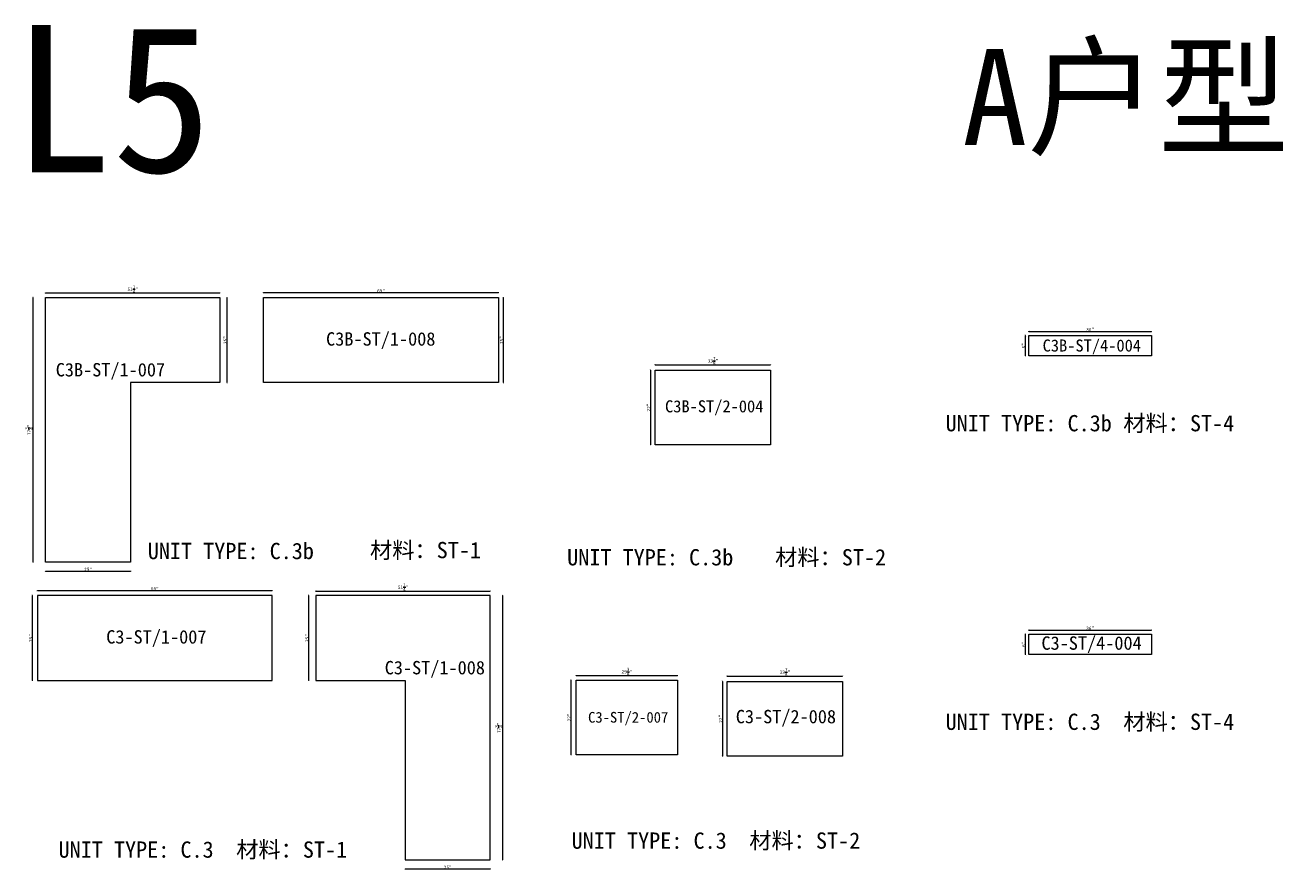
# Model space of a CAD drawing. Header units: millimetres. Extents: x -46962 to 137822, y -48342 to 2116.
# Drawn here: x 102331 to 111720, y -4346 to 1961 of the extents above; entities that cross this region are included whole.
import ezdxf
from ezdxf.enums import TextEntityAlignment as Align

# ---------------------------------------------------------------- set-up
doc = ezdxf.new("R2010")
doc.units = ezdxf.units.MM
doc.layers.add('COUNTERTOP_NUMBER', color=3, linetype='Continuous')
doc.layers.add('COUNTERTOPS', color=7, linetype='Continuous')
doc.styles.add('样式 1', font='')
doc.styles.get('样式 1').set_extended_font_data('NSimSun')
doc.dimstyles.new('副本 ISO-25', dxfattribs={"dimtxt": 25, "dimasz": 10, "dimexe": 1.5, "dimexo": 0.5, "dimtad": 1, "dimlfac": 0.03937, "dimlunit": 5, "dimtxsty": '样式 1', "dimblk": 'ARCHTICK', "dimcen": 2.5, "dimclrd": 256, "dimclrt": 1, "dimazin": 3, "dimtfac": 1, "dimtmove": 0, "dimatfit": 3, "dimfxlon": 1})

# ---------------------------------------------------------------- blocks, each defined once
blk = doc.blocks.new('_ArchTick')
at = {"color": 0, "linetype": 'ByBlock', "const_width": 0.15}
blk.add_lwpolyline([(-0.5, -0.5), (0.5, 0.5)], dxfattribs=at)
blk = doc.blocks.new('*D1769')
at = {"color": 0, "lineweight": -2, "transparency": 16777216}
for p, q in [((106444.7, -2896.6), (106444.7, -2894.1)), ((107200.4, -2896.6), (107200.4, -2894.1))]:
    blk.add_line(p, q, dxfattribs=at)
at = {"lineweight": -2, "transparency": 16777216}
blk.add_line((106444.7, -2895.6), (107200.4, -2895.6), dxfattribs=at)
at = {"layer": 'Defpoints', "color": 0, "transparency": 16777216}
for p in [(107200.4, -2895.6), (106444.7, -2928.3), (107200.4, -2928.3)]:
    blk.add_point(p, dxfattribs=at)
at = {"lineweight": -2, "transparency": 16777216, "xscale": 10, "yscale": 10, "zscale": 10, "rotation": 180}
blk.add_blockref('_ArchTick', (106444.7, -2895.6), dxfattribs=at)
at = {"lineweight": -2, "transparency": 16777216, "xscale": 10, "yscale": 10, "zscale": 10}
blk.add_blockref('_ArchTick', (107200.4, -2895.6), dxfattribs=at)
at = {"color": 1, "transparency": 16777216, "insert": (106822.5, -2866.5), "char_height": 25, "attachment_point": 5, "style": '样式 1'}
blk.add_mtext('\\A1;29{\\H1x;\\S3/4;}"', dxfattribs=at)
blk = doc.blocks.new('*D1770')
at = {"color": 0, "lineweight": -2, "transparency": 16777216}
for p, q in [((106406.4, -2928.3), (106403.9, -2928.3)), ((106406.4, -3487.1), (106403.9, -3487.1))]:
    blk.add_line(p, q, dxfattribs=at)
at = {"lineweight": -2, "transparency": 16777216}
blk.add_line((106405.4, -2928.3), (106405.4, -3487.1), dxfattribs=at)
at = {"layer": 'Defpoints', "color": 0, "transparency": 16777216}
for p in [(106444.7, -2928.3), (106405.4, -3487.1), (106444.7, -3487.1)]:
    blk.add_point(p, dxfattribs=at)
at = {"lineweight": -2, "transparency": 16777216, "xscale": 10, "yscale": 10, "zscale": 10}
for p, rotation in [((106405.4, -2928.3), 90), ((106405.4, -3487.1), 270)]:
    blk.add_blockref('_ArchTick', p, dxfattribs=dict(at, rotation=rotation))
at = {"color": 1, "transparency": 16777216, "insert": (106392.3, -3207.7), "char_height": 25, "attachment_point": 5, "rotation": 90, "style": '样式 1'}
blk.add_mtext('\\A1;22"', dxfattribs=at)
blk = doc.blocks.new('*D1771')
at = {"color": 0, "lineweight": -2, "transparency": 16777216}
for p, q in [((107572.3, -2900.1), (107572.3, -2897.6)), ((108432.7, -2900.1), (108432.7, -2897.6))]:
    blk.add_line(p, q, dxfattribs=at)
at = {"lineweight": -2, "transparency": 16777216}
blk.add_line((107572.3, -2899.1), (108432.7, -2899.1), dxfattribs=at)
at = {"layer": 'Defpoints', "color": 0, "transparency": 16777216}
for p in [(108432.7, -2899.1), (107572.3, -2938.5), (108432.7, -2938.5)]:
    blk.add_point(p, dxfattribs=at)
at = {"lineweight": -2, "transparency": 16777216, "xscale": 10, "yscale": 10, "zscale": 10, "rotation": 180}
blk.add_blockref('_ArchTick', (107572.3, -2899.1), dxfattribs=at)
at = {"lineweight": -2, "transparency": 16777216, "xscale": 10, "yscale": 10, "zscale": 10}
blk.add_blockref('_ArchTick', (108432.7, -2899.1), dxfattribs=at)
at = {"color": 1, "transparency": 16777216, "insert": (108002.5, -2870), "char_height": 25, "attachment_point": 5, "style": '样式 1'}
blk.add_mtext('\\A1;33{\\H1x;\\S7/8;}"', dxfattribs=at)
blk = doc.blocks.new('*D1619')
at = {"color": 0, "lineweight": -2, "transparency": 16777216}
for p, q in [((107536.6, -2938.5), (107534.1, -2938.5)), ((107536.6, -3497.3), (107534.1, -3497.3))]:
    blk.add_line(p, q, dxfattribs=at)
at = {"lineweight": -2, "transparency": 16777216}
blk.add_line((107535.6, -2938.5), (107535.6, -3497.3), dxfattribs=at)
at = {"layer": 'Defpoints', "color": 0, "transparency": 16777216}
for p in [(107572.3, -2938.5), (107535.6, -3497.3), (107572.3, -3497.3)]:
    blk.add_point(p, dxfattribs=at)
at = {"lineweight": -2, "transparency": 16777216, "xscale": 10, "yscale": 10, "zscale": 10}
for p, rotation in [((107535.6, -2938.5), 90), ((107535.6, -3497.3), 270)]:
    blk.add_blockref('_ArchTick', p, dxfattribs=dict(at, rotation=rotation))
at = {"color": 1, "transparency": 16777216, "insert": (107522.5, -3217.9), "char_height": 25, "attachment_point": 5, "rotation": 90, "style": '样式 1'}
blk.add_mtext('\\A1;22"', dxfattribs=at)
blk = doc.blocks.new('*D1620')
at = {"color": 0, "lineweight": -2, "transparency": 16777216}
for p, q in [((102386.8, -2297.1), (102384.3, -2297.1)), ((102386.8, -2932.1), (102384.3, -2932.1))]:
    blk.add_line(p, q, dxfattribs=at)
at = {"lineweight": -2, "transparency": 16777216}
blk.add_line((102385.8, -2932.1), (102385.8, -2297.1), dxfattribs=at)
at = {"layer": 'Defpoints', "color": 0, "transparency": 16777216}
for p in [(102385.8, -2297.1), (102422.7, -2297.1), (102422.7, -2932.1)]:
    blk.add_point(p, dxfattribs=at)
at = {"lineweight": -2, "transparency": 16777216, "xscale": 10, "yscale": 10, "zscale": 10}
for p, rotation in [((102385.8, -2297.1), 90), ((102385.8, -2932.1), 270)]:
    blk.add_blockref('_ArchTick', p, dxfattribs=dict(at, rotation=rotation))
at = {"color": 1, "transparency": 16777216, "insert": (102372.7, -2614.6), "char_height": 25, "attachment_point": 5, "rotation": 90, "style": '样式 1'}
blk.add_mtext('\\A1;25"', dxfattribs=at)
blk = doc.blocks.new('*D1621')
at = {"color": 0, "lineweight": -2, "transparency": 16777216}
for p, q in [((102422.7, -2261.8), (102422.7, -2259.3)), ((104175.3, -2261.8), (104175.3, -2259.3))]:
    blk.add_line(p, q, dxfattribs=at)
at = {"lineweight": -2, "transparency": 16777216}
blk.add_line((102422.7, -2260.8), (104175.3, -2260.8), dxfattribs=at)
at = {"layer": 'Defpoints', "color": 0, "transparency": 16777216}
for p in [(102422.7, -2297.1), (104175.3, -2260.8), (104175.3, -2297.1)]:
    blk.add_point(p, dxfattribs=at)
at = {"lineweight": -2, "transparency": 16777216, "xscale": 10, "yscale": 10, "zscale": 10, "rotation": 180}
blk.add_blockref('_ArchTick', (102422.7, -2260.8), dxfattribs=at)
at = {"lineweight": -2, "transparency": 16777216, "xscale": 10, "yscale": 10, "zscale": 10}
blk.add_blockref('_ArchTick', (104175.3, -2260.8), dxfattribs=at)
at = {"color": 1, "transparency": 16777216, "insert": (103299, -2247.7), "char_height": 25, "attachment_point": 5, "style": '样式 1'}
blk.add_mtext('\\A1;69"', dxfattribs=at)
blk = doc.blocks.new('*D1622')
at = {"color": 0, "lineweight": -2, "transparency": 16777216}
for p, q in [((104501.6, -2265), (104501.6, -2262.5)), ((105803.4, -2265), (105803.4, -2262.5))]:
    blk.add_line(p, q, dxfattribs=at)
at = {"lineweight": -2, "transparency": 16777216}
blk.add_line((104501.6, -2264), (105803.4, -2264), dxfattribs=at)
at = {"layer": 'Defpoints', "color": 0, "transparency": 16777216}
for p in [(104501.6, -2297.1), (105803.4, -2264), (105803.4, -2297.1)]:
    blk.add_point(p, dxfattribs=at)
at = {"lineweight": -2, "transparency": 16777216, "xscale": 10, "yscale": 10, "zscale": 10, "rotation": 180}
blk.add_blockref('_ArchTick', (104501.6, -2264), dxfattribs=at)
at = {"lineweight": -2, "transparency": 16777216, "xscale": 10, "yscale": 10, "zscale": 10}
blk.add_blockref('_ArchTick', (105803.4, -2264), dxfattribs=at)
at = {"color": 1, "transparency": 16777216, "insert": (105152.5, -2235), "char_height": 25, "attachment_point": 5, "style": '样式 1'}
blk.add_mtext('\\A1;51{\\H1x;\\S1/4;}"', dxfattribs=at)
blk = doc.blocks.new('*D1623')
at = {"color": 0, "lineweight": -2, "transparency": 16777216}
for p, q in [((104449.2, -2297.1), (104446.7, -2297.1)), ((104449.2, -2932.1), (104446.7, -2932.1))]:
    blk.add_line(p, q, dxfattribs=at)
at = {"lineweight": -2, "transparency": 16777216}
blk.add_line((104448.2, -2932.1), (104448.2, -2297.1), dxfattribs=at)
at = {"layer": 'Defpoints', "color": 0, "transparency": 16777216}
for p in [(104448.2, -2297.1), (104501.6, -2297.1), (104501.6, -2932.1)]:
    blk.add_point(p, dxfattribs=at)
at = {"lineweight": -2, "transparency": 16777216, "xscale": 10, "yscale": 10, "zscale": 10}
for p, rotation in [((104448.2, -2297.1), 90), ((104448.2, -2932.1), 270)]:
    blk.add_blockref('_ArchTick', p, dxfattribs=dict(at, rotation=rotation))
at = {"color": 1, "transparency": 16777216, "insert": (104435, -2614.6), "char_height": 25, "attachment_point": 5, "rotation": 90, "style": '样式 1'}
blk.add_mtext('\\A1;25"', dxfattribs=at)
blk = doc.blocks.new('*D1624')
at = {"color": 0, "lineweight": -2, "transparency": 16777216}
for p, q in [((105168.4, -4339.4), (105168.4, -4341.9)), ((105803.4, -4339.4), (105803.4, -4341.9))]:
    blk.add_line(p, q, dxfattribs=at)
at = {"lineweight": -2, "transparency": 16777216}
blk.add_line((105803.4, -4340.4), (105168.4, -4340.4), dxfattribs=at)
at = {"layer": 'Defpoints', "color": 0, "transparency": 16777216}
for p in [(105168.4, -4272), (105803.4, -4272), (105168.4, -4340.4)]:
    blk.add_point(p, dxfattribs=at)
at = {"lineweight": -2, "transparency": 16777216, "xscale": 10, "yscale": 10, "zscale": 10, "rotation": 180}
blk.add_blockref('_ArchTick', (105168.4, -4340.4), dxfattribs=at)
at = {"lineweight": -2, "transparency": 16777216, "xscale": 10, "yscale": 10, "zscale": 10}
blk.add_blockref('_ArchTick', (105803.4, -4340.4), dxfattribs=at)
at = {"color": 1, "transparency": 16777216, "insert": (105485.9, -4327.3), "char_height": 25, "attachment_point": 5, "style": '样式 1'}
blk.add_mtext('\\A1;25"', dxfattribs=at)
blk = doc.blocks.new('*D1625')
at = {"color": 0, "lineweight": -2, "transparency": 16777216}
for p, q in [((105895.6, -2297.1), (105898.1, -2297.1)), ((105895.6, -4272), (105898.1, -4272))]:
    blk.add_line(p, q, dxfattribs=at)
at = {"lineweight": -2, "transparency": 16777216}
blk.add_line((105896.6, -4272), (105896.6, -2297.1), dxfattribs=at)
at = {"layer": 'Defpoints', "color": 0, "transparency": 16777216}
for p in [(105803.4, -2297.1), (105896.6, -2297.1), (105803.4, -4272)]:
    blk.add_point(p, dxfattribs=at)
at = {"lineweight": -2, "transparency": 16777216, "xscale": 10, "yscale": 10, "zscale": 10}
for p, rotation in [((105896.6, -2297.1), 90), ((105896.6, -4272), 270)]:
    blk.add_blockref('_ArchTick', p, dxfattribs=dict(at, rotation=rotation))
at = {"color": 1, "transparency": 16777216, "insert": (105867.5, -3284.5), "char_height": 25, "attachment_point": 5, "rotation": 90, "style": '样式 1'}
blk.add_mtext('\\A1;77{\\H1x;\\S3/4;}"', dxfattribs=at)
blk = doc.blocks.new('*D1626')
at = {"color": 0, "lineweight": -2, "transparency": 16777216}
for p, q in [((105899.8, -72.5), (105902.3, -72.5)), ((105899.8, -707.5), (105902.3, -707.5))]:
    blk.add_line(p, q, dxfattribs=at)
at = {"lineweight": -2, "transparency": 16777216}
blk.add_line((105900.8, -707.5), (105900.8, -72.5), dxfattribs=at)
at = {"layer": 'Defpoints', "color": 0, "transparency": 16777216}
for p in [(105863.9, -72.5), (105900.8, -72.5), (105863.9, -707.5)]:
    blk.add_point(p, dxfattribs=at)
at = {"lineweight": -2, "transparency": 16777216, "xscale": 10, "yscale": 10, "zscale": 10}
for p, rotation in [((105900.8, -72.5), 90), ((105900.8, -707.5), 270)]:
    blk.add_blockref('_ArchTick', p, dxfattribs=dict(at, rotation=rotation))
at = {"color": 1, "transparency": 16777216, "insert": (105887.7, -390), "char_height": 25, "attachment_point": 5, "rotation": 90, "style": '样式 1'}
blk.add_mtext('\\A1;25"', dxfattribs=at)
blk = doc.blocks.new('*D1627')
at = {"color": 0, "lineweight": -2, "transparency": 16777216}
for p, q in [((104111.3, -37.2), (104111.3, -34.7)), ((105863.9, -37.2), (105863.9, -34.7))]:
    blk.add_line(p, q, dxfattribs=at)
at = {"lineweight": -2, "transparency": 16777216}
blk.add_line((105863.9, -36.2), (104111.3, -36.2), dxfattribs=at)
at = {"layer": 'Defpoints', "color": 0, "transparency": 16777216}
for p in [(104111.3, -36.2), (104111.3, -72.5), (105863.9, -72.5)]:
    blk.add_point(p, dxfattribs=at)
at = {"lineweight": -2, "transparency": 16777216, "xscale": 10, "yscale": 10, "zscale": 10, "rotation": 180}
blk.add_blockref('_ArchTick', (104111.3, -36.2), dxfattribs=at)
at = {"lineweight": -2, "transparency": 16777216, "xscale": 10, "yscale": 10, "zscale": 10}
blk.add_blockref('_ArchTick', (105863.9, -36.2), dxfattribs=at)
at = {"color": 1, "transparency": 16777216, "insert": (104987.6, -23), "char_height": 25, "attachment_point": 5, "style": '样式 1'}
blk.add_mtext('\\A1;69"', dxfattribs=at)
blk = doc.blocks.new('*D1628')
at = {"color": 0, "lineweight": -2, "transparency": 16777216}
for p, q in [((102483.2, -40.4), (102483.2, -37.9)), ((103785, -40.4), (103785, -37.9))]:
    blk.add_line(p, q, dxfattribs=at)
at = {"lineweight": -2, "transparency": 16777216}
blk.add_line((103785, -39.4), (102483.2, -39.4), dxfattribs=at)
at = {"layer": 'Defpoints', "color": 0, "transparency": 16777216}
for p in [(102483.2, -39.4), (102483.2, -72.5), (103785, -72.5)]:
    blk.add_point(p, dxfattribs=at)
at = {"lineweight": -2, "transparency": 16777216, "xscale": 10, "yscale": 10, "zscale": 10, "rotation": 180}
blk.add_blockref('_ArchTick', (102483.2, -39.4), dxfattribs=at)
at = {"lineweight": -2, "transparency": 16777216, "xscale": 10, "yscale": 10, "zscale": 10}
blk.add_blockref('_ArchTick', (103785, -39.4), dxfattribs=at)
at = {"color": 1, "transparency": 16777216, "insert": (103134.1, -10.3), "char_height": 25, "attachment_point": 5, "style": '样式 1'}
blk.add_mtext('\\A1;51{\\H1x;\\S1/4;}"', dxfattribs=at)
blk = doc.blocks.new('*D1629')
at = {"color": 0, "lineweight": -2, "transparency": 16777216}
for p, q in [((103837.4, -72.5), (103839.9, -72.5)), ((103837.4, -707.5), (103839.9, -707.5))]:
    blk.add_line(p, q, dxfattribs=at)
at = {"lineweight": -2, "transparency": 16777216}
blk.add_line((103838.4, -707.5), (103838.4, -72.5), dxfattribs=at)
at = {"layer": 'Defpoints', "color": 0, "transparency": 16777216}
for p in [(103785, -72.5), (103838.4, -72.5), (103785, -707.5)]:
    blk.add_point(p, dxfattribs=at)
at = {"lineweight": -2, "transparency": 16777216, "xscale": 10, "yscale": 10, "zscale": 10}
for p, rotation in [((103838.4, -72.5), 90), ((103838.4, -707.5), 270)]:
    blk.add_blockref('_ArchTick', p, dxfattribs=dict(at, rotation=rotation))
at = {"color": 1, "transparency": 16777216, "insert": (103825.3, -390), "char_height": 25, "attachment_point": 5, "rotation": 90, "style": '样式 1'}
blk.add_mtext('\\A1;25"', dxfattribs=at)
blk = doc.blocks.new('*D1630')
at = {"color": 0, "lineweight": -2, "transparency": 16777216}
for p, q in [((102483.2, -2114.8), (102483.2, -2117.3)), ((103118.2, -2114.8), (103118.2, -2117.3))]:
    blk.add_line(p, q, dxfattribs=at)
at = {"lineweight": -2, "transparency": 16777216}
blk.add_line((102483.2, -2115.8), (103118.2, -2115.8), dxfattribs=at)
at = {"layer": 'Defpoints', "color": 0, "transparency": 16777216}
for p in [(102483.2, -2047.3), (103118.2, -2047.3), (103118.2, -2115.8)]:
    blk.add_point(p, dxfattribs=at)
at = {"lineweight": -2, "transparency": 16777216, "xscale": 10, "yscale": 10, "zscale": 10, "rotation": 180}
blk.add_blockref('_ArchTick', (102483.2, -2115.8), dxfattribs=at)
at = {"lineweight": -2, "transparency": 16777216, "xscale": 10, "yscale": 10, "zscale": 10}
blk.add_blockref('_ArchTick', (103118.2, -2115.8), dxfattribs=at)
at = {"color": 1, "transparency": 16777216, "insert": (102800.7, -2102.6), "char_height": 25, "attachment_point": 5, "style": '样式 1'}
blk.add_mtext('\\A1;25"', dxfattribs=at)
blk = doc.blocks.new('*D1631')
at = {"color": 0, "lineweight": -2, "transparency": 16777216}
for p, q in [((102391, -72.5), (102388.5, -72.5)), ((102391, -2047.3), (102388.5, -2047.3))]:
    blk.add_line(p, q, dxfattribs=at)
at = {"lineweight": -2, "transparency": 16777216}
blk.add_line((102390, -2047.3), (102390, -72.5), dxfattribs=at)
at = {"layer": 'Defpoints', "color": 0, "transparency": 16777216}
for p in [(102390, -72.5), (102483.2, -72.5), (102483.2, -2047.3)]:
    blk.add_point(p, dxfattribs=at)
at = {"lineweight": -2, "transparency": 16777216, "xscale": 10, "yscale": 10, "zscale": 10}
for p, rotation in [((102390, -72.5), 90), ((102390, -2047.3), 270)]:
    blk.add_blockref('_ArchTick', p, dxfattribs=dict(at, rotation=rotation))
at = {"color": 1, "transparency": 16777216, "insert": (102360.9, -1059.9), "char_height": 25, "attachment_point": 5, "rotation": 90, "style": '样式 1'}
blk.add_mtext('\\A1;77{\\H1x;\\S3/4;}"', dxfattribs=at)
blk = doc.blocks.new('*D1632')
at = {"color": 0, "lineweight": -2, "transparency": 16777216}
for p, q in [((107035.3, -575.6), (107035.3, -573.1)), ((107895.7, -575.6), (107895.7, -573.1))]:
    blk.add_line(p, q, dxfattribs=at)
at = {"lineweight": -2, "transparency": 16777216}
blk.add_line((107035.3, -574.6), (107895.7, -574.6), dxfattribs=at)
at = {"layer": 'Defpoints', "color": 0, "transparency": 16777216}
for p in [(107035.3, -614), (107895.7, -574.6), (107895.7, -614)]:
    blk.add_point(p, dxfattribs=at)
at = {"lineweight": -2, "transparency": 16777216, "xscale": 10, "yscale": 10, "zscale": 10, "rotation": 180}
blk.add_blockref('_ArchTick', (107035.3, -574.6), dxfattribs=at)
at = {"lineweight": -2, "transparency": 16777216, "xscale": 10, "yscale": 10, "zscale": 10}
blk.add_blockref('_ArchTick', (107895.7, -574.6), dxfattribs=at)
at = {"color": 1, "transparency": 16777216, "insert": (107465.5, -545.5), "char_height": 25, "attachment_point": 5, "style": '样式 1'}
blk.add_mtext('\\A1;33{\\H1x;\\S7/8;}"', dxfattribs=at)
blk = doc.blocks.new('*D1633')
at = {"color": 0, "lineweight": -2, "transparency": 16777216}
for p, q in [((106999.6, -614), (106997.1, -614)), ((106999.6, -1172.8), (106997.1, -1172.8))]:
    blk.add_line(p, q, dxfattribs=at)
at = {"lineweight": -2, "transparency": 16777216}
blk.add_line((106998.6, -614), (106998.6, -1172.8), dxfattribs=at)
at = {"layer": 'Defpoints', "color": 0, "transparency": 16777216}
for p in [(107035.3, -614), (106998.6, -1172.8), (107035.3, -1172.8)]:
    blk.add_point(p, dxfattribs=at)
at = {"lineweight": -2, "transparency": 16777216, "xscale": 10, "yscale": 10, "zscale": 10}
for p, rotation in [((106998.6, -614), 90), ((106998.6, -1172.8), 270)]:
    blk.add_blockref('_ArchTick', p, dxfattribs=dict(at, rotation=rotation))
at = {"color": 1, "transparency": 16777216, "insert": (106985.5, -893.4), "char_height": 25, "attachment_point": 5, "rotation": 90, "style": '样式 1'}
blk.add_mtext('\\A1;22"', dxfattribs=at)
blk = doc.blocks.new('*D1634')
at = {"color": 0, "lineweight": -2, "transparency": 16777216}
for p, q in [((109824, -2556.1), (109824, -2553.6)), ((110738.4, -2556.1), (110738.4, -2553.6))]:
    blk.add_line(p, q, dxfattribs=at)
at = {"lineweight": -2, "transparency": 16777216}
blk.add_line((109824, -2555.1), (110738.4, -2555.1), dxfattribs=at)
at = {"layer": 'Defpoints', "color": 0, "transparency": 16777216}
for p in [(109824, -2585.9), (110738.4, -2555.1), (110738.4, -2585.9)]:
    blk.add_point(p, dxfattribs=at)
at = {"lineweight": -2, "transparency": 16777216, "xscale": 10, "yscale": 10, "zscale": 10, "rotation": 180}
blk.add_blockref('_ArchTick', (109824, -2555.1), dxfattribs=at)
at = {"lineweight": -2, "transparency": 16777216, "xscale": 10, "yscale": 10, "zscale": 10}
blk.add_blockref('_ArchTick', (110738.4, -2555.1), dxfattribs=at)
at = {"color": 1, "transparency": 16777216, "insert": (110281.2, -2542), "char_height": 25, "attachment_point": 5, "style": '样式 1'}
blk.add_mtext('\\A1;36"', dxfattribs=at)
blk = doc.blocks.new('*D1635')
at = {"color": 0, "lineweight": -2, "transparency": 16777216}
for p, q in [((109799.2, -2585.9), (109796.7, -2585.9)), ((109799.2, -2738.3), (109796.7, -2738.3))]:
    blk.add_line(p, q, dxfattribs=at)
at = {"lineweight": -2, "transparency": 16777216}
blk.add_line((109798.2, -2738.3), (109798.2, -2585.9), dxfattribs=at)
at = {"layer": 'Defpoints', "color": 0, "transparency": 16777216}
for p in [(109798.2, -2585.9), (109824, -2585.9), (109824, -2738.3)]:
    blk.add_point(p, dxfattribs=at)
at = {"lineweight": -2, "transparency": 16777216, "xscale": 10, "yscale": 10, "zscale": 10}
for p, rotation in [((109798.2, -2585.9), 90), ((109798.2, -2738.3), 270)]:
    blk.add_blockref('_ArchTick', p, dxfattribs=dict(at, rotation=rotation))
at = {"color": 1, "transparency": 16777216, "insert": (109785.1, -2662.1), "char_height": 25, "attachment_point": 5, "rotation": 90, "style": '样式 1'}
blk.add_mtext('\\A1;6"', dxfattribs=at)
blk = doc.blocks.new('*D1636')
at = {"color": 0, "lineweight": -2, "transparency": 16777216}
for p, q in [((109824, -326.5), (109824, -324)), ((110738.4, -326.5), (110738.4, -324))]:
    blk.add_line(p, q, dxfattribs=at)
at = {"lineweight": -2, "transparency": 16777216}
blk.add_line((109824, -325.5), (110738.4, -325.5), dxfattribs=at)
at = {"layer": 'Defpoints', "color": 0, "transparency": 16777216}
for p in [(109824, -356.4), (110738.4, -325.5), (110738.4, -356.4)]:
    blk.add_point(p, dxfattribs=at)
at = {"lineweight": -2, "transparency": 16777216, "xscale": 10, "yscale": 10, "zscale": 10, "rotation": 180}
blk.add_blockref('_ArchTick', (109824, -325.5), dxfattribs=at)
at = {"lineweight": -2, "transparency": 16777216, "xscale": 10, "yscale": 10, "zscale": 10}
blk.add_blockref('_ArchTick', (110738.4, -325.5), dxfattribs=at)
at = {"color": 1, "transparency": 16777216, "insert": (110281.2, -312.4), "char_height": 25, "attachment_point": 5, "style": '样式 1'}
blk.add_mtext('\\A1;36"', dxfattribs=at)
blk = doc.blocks.new('*D1637')
at = {"color": 0, "lineweight": -2, "transparency": 16777216}
for p, q in [((109799.2, -356.4), (109796.7, -356.4)), ((109799.2, -508.8), (109796.7, -508.8))]:
    blk.add_line(p, q, dxfattribs=at)
at = {"lineweight": -2, "transparency": 16777216}
blk.add_line((109798.2, -508.8), (109798.2, -356.4), dxfattribs=at)
at = {"layer": 'Defpoints', "color": 0, "transparency": 16777216}
for p in [(109798.2, -356.4), (109824, -356.4), (109824, -508.8)]:
    blk.add_point(p, dxfattribs=at)
at = {"lineweight": -2, "transparency": 16777216, "xscale": 10, "yscale": 10, "zscale": 10}
for p, rotation in [((109798.2, -356.4), 90), ((109798.2, -508.8), 270)]:
    blk.add_blockref('_ArchTick', p, dxfattribs=dict(at, rotation=rotation))
at = {"color": 1, "transparency": 16777216, "insert": (109785.1, -432.6), "char_height": 25, "attachment_point": 5, "rotation": 90, "style": '样式 1'}
blk.add_mtext('\\A1;6"', dxfattribs=at)

msp = doc.modelspace()

# ---------------------------------------------------------------- linework, layer by layer
at = {"layer": 'COUNTERTOPS'}
for points in [[(102483.212, -72.492), (103784.962, -72.492), (103784.962, -707.492), (103118.212, -707.492), (103118.212, -2047.342), (102483.212, -2047.342)], [(105863.857, -707.492), (104111.257, -707.492), (104111.257, -72.492), (105863.857, -72.492)], [(109824.046, -356.353), (110738.446, -356.353), (110738.446, -508.753), (109824.046, -508.753)], [(107035.252, -614.034), (107895.677, -614.034), (107895.677, -1172.834), (107035.252, -1172.834)], [(102422.723, -2932.111), (104175.323, -2932.111), (104175.323, -2297.111), (102422.723, -2297.111)], [(105803.368, -2297.111), (104501.618, -2297.111), (104501.618, -2932.111), (105168.368, -2932.111), (105168.368, -4271.961), (105803.368, -4271.961)], [(109824.046, -2585.921), (110738.446, -2585.921), (110738.446, -2738.321), (109824.046, -2738.321)], [(106444.71, -2928.303), (107200.36, -2928.303), (107200.36, -3487.103), (106444.71, -3487.103)], [(107572.296, -2938.537), (108432.721, -2938.537), (108432.721, -3497.337), (107572.296, -3497.337)]]:
    msp.add_lwpolyline(points, close=True, dxfattribs=at)

# ---------------------------------------------------------------- texts
at = {"style": '样式 1'}
for s, height, p in [('L5', 1098.6712, (102233.491, 862.818)), ('A户型', 716.2262, (109325.517, 1066.337)), ('材料：ST-4', 121.5865, (110528.636, -1071.51)), ('UNIT TYPE: C.3b', 121.5865, (109202.355, -1071.51)), ('UNIT TYPE: C.3b', 121.5865, (103246.406, -2025.642)), ('材料：ST-1', 121.5865, (104905.692, -2018.987)), ('UNIT TYPE: C.3b', 121.5865, (106377.18, -2072.615)), ('材料：ST-2', 121.5865, (107929.905, -2072.615)), ('UNIT TYPE: C.3', 121.5865, (109202.355, -3301.078)), ('材料：ST-4', 121.5865, (110528.636, -3301.078)), ('材料：ST-1', 121.5865, (103906.676, -4255.209)), ('UNIT TYPE: C.3', 121.5865, (106410.481, -4188.256)), ('材料：ST-2', 121.5865, (107736.762, -4188.256)), ('UNIT TYPE: C.3', 121.5865, (102580.395, -4255.209))]:
    msp.add_text(s, height=height, dxfattribs=at).set_placement(p)
at = {"layer": 'COUNTERTOP_NUMBER', "color": 3, "style": '样式 1'}
for s, height, p in [('C3B-ST/1-008', 100, (104985.71, -381.661)), ('C3B-ST/4-004', 90, (110293.854, -430.706)), ('C3B-ST/1-007', 100, (102967.665, -611.511)), ('C3B-ST/2-004', 90, (107475.059, -884.786)), ('C3-ST/1-007', 100, (103310.586, -2606.28)), ('C3-ST/4-004', 100, (110291.91, -2652.49)), ('C3-ST/1-008', 100, (105389.481, -2836.13)), ('C3-ST/2-007', 80, (106832.601, -3206.838)), ('C3-ST/2-008', 100, (108010.159, -3201.506))]:
    msp.add_text(s, height=height, dxfattribs=at).set_placement(p, align=Align.MIDDLE_CENTER)

# ---------------------------------------------------------------- dimensions: what is measured, and where the dimension line sits
for base, p1, p2, angle, picture, middle in [((102483.212, -39.359), (103784.962, -72.492), (102483.212, -72.492), 180, '*D1628', (103134.087, -10.336)), ((102389.99, -72.492), (102483.212, -2047.342), (102483.212, -72.492), 90, '*D1631', (102360.896, -1059.917)), ((103838.407, -72.492), (103784.962, -707.492), (103784.962, -72.492), 90, '*D1629', (103825.282, -389.992)), ((104111.257, -36.162), (105863.857, -72.492), (104111.257, -72.492), 180, '*D1627', (104987.557, -23.037)), ((105900.796, -72.492), (105863.857, -707.492), (105863.857, -72.492), 90, '*D1626', (105887.671, -389.992)), ((109798.212, -356.353), (109824.046, -508.753), (109824.046, -356.353), 90, '*D1637', (109785.087, -432.553)), ((106998.606, -1172.834), (107035.252, -614.034), (107035.252, -1172.834), 90, '*D1633', (106985.481, -893.434)), ((103118.212, -2115.758), (102483.212, -2047.342), (103118.212, -2047.342), 180, '*D1630', (102800.712, -2102.633)), ((102385.783, -2297.111), (102422.723, -2932.111), (102422.723, -2297.111), 90, '*D1620', (102372.658, -2614.611)), ((104448.173, -2297.111), (104501.618, -2932.111), (104501.618, -2297.111), 90, '*D1623', (104435.048, -2614.611)), ((105896.59, -2297.111), (105803.368, -4271.961), (105803.368, -2297.111), 90, '*D1625', (105867.497, -3284.536)), ((109798.212, -2585.921), (109824.046, -2738.321), (109824.046, -2585.921), 90, '*D1635', (109785.087, -2662.121)), ((106405.383, -3487.103), (106444.71, -2928.303), (106444.71, -3487.103), 90, '*D1770', (106392.258, -3207.703)), ((107535.649, -3497.337), (107572.296, -2938.537), (107572.296, -3497.337), 90, '*D1619', (107522.524, -3217.937))]:
    dim = msp.add_linear_dim(base=base, p1=p1, p2=p2, angle=angle, dimstyle='副本 ISO-25')
    dim.commit()
    dim.dimension.update_dxf_attribs({"geometry": picture, "text_midpoint": middle})
for base, p1, p2, picture, middle in [((110738.446, -325.518), (109824.046, -356.353), (110738.446, -356.353), '*D1636', (110281.246, -312.393)), ((107895.677, -574.607), (107035.252, -614.034), (107895.677, -614.034), '*D1632', (107465.464, -545.514)), ((104175.323, -2260.78), (102422.723, -2297.111), (104175.323, -2297.111), '*D1621', (103299.023, -2247.655)), ((105803.368, -2263.978), (104501.618, -2297.111), (105803.368, -2297.111), '*D1622', (105152.493, -2234.954)), ((110738.446, -2555.085), (109824.046, -2585.921), (110738.446, -2585.921), '*D1634', (110281.246, -2541.96)), ((107200.36, -2895.618), (106444.71, -2928.303), (107200.36, -2928.303), '*D1769', (106822.535, -2866.525)), ((108432.721, -2899.11), (107572.296, -2938.537), (108432.721, -2938.537), '*D1771', (108002.508, -2870.017)), ((105168.368, -4340.376), (105803.368, -4271.961), (105168.368, -4271.961), '*D1624', (105485.868, -4327.251))]:
    dim = msp.add_linear_dim(base=base, p1=p1, p2=p2, dimstyle='副本 ISO-25')
    dim.commit()
    dim.dimension.update_dxf_attribs({"geometry": picture, "text_midpoint": middle})

doc.saveas('drawing.dxf')
